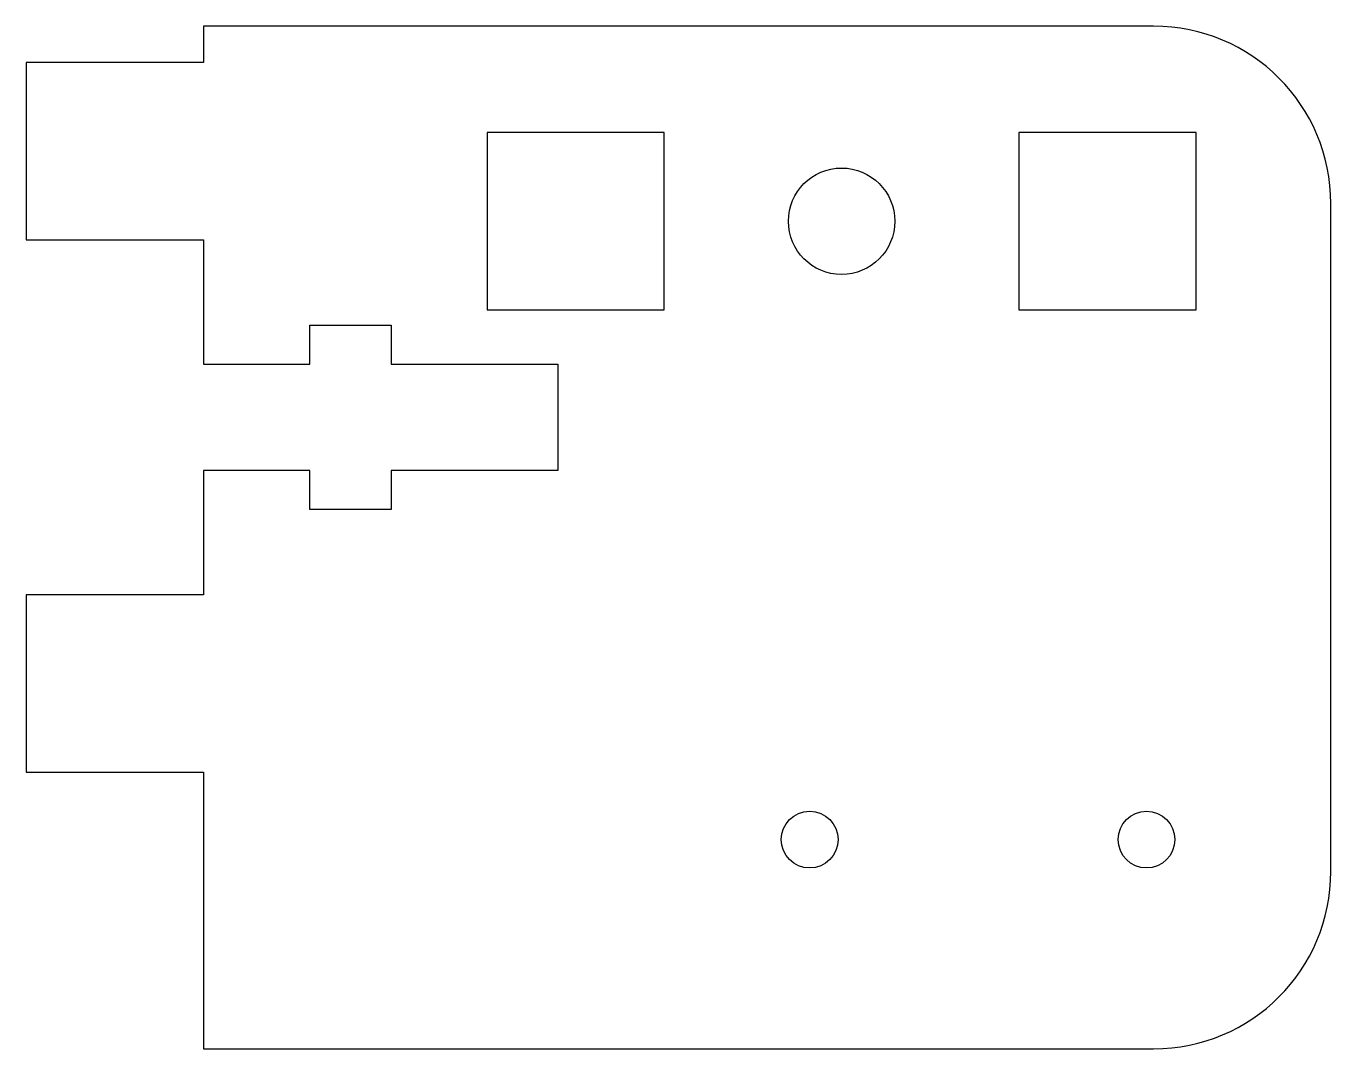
# Model space of a CAD drawing. Header units: millimetres. Extents: x -235.5 to -198.7, y -4.9 to 23.9.
import ezdxf

# ---------------------------------------------------------------- set-up
doc = ezdxf.new("R2010")
doc.units = ezdxf.units.MM

msp = doc.modelspace()

# ---------------------------------------------------------------- linework, layer by layer
at = {"color": 7, "linetype": 'Continuous', "lineweight": 25}
for p, q in [((-230.534, 23.934), (-230.534, 22.907)), ((-203.734, 23.934), (-230.534, 23.934)), ((-235.534, 22.907), (-235.534, 17.907)), ((-230.534, 22.907), (-235.534, 22.907)), ((-217.534, 20.934), (-222.534, 20.934)), ((-222.534, 20.934), (-222.534, 15.934)), ((-217.534, 15.934), (-217.534, 20.934)), ((-202.534, 20.934), (-207.534, 20.934)), ((-207.534, 20.934), (-207.534, 15.934)), ((-202.534, 15.934), (-202.534, 20.934)), ((-198.734, 0.107), (-198.734, 18.934)), ((-235.534, 17.907), (-230.534, 17.907)), ((-230.534, 17.907), (-230.534, 14.407)), ((-222.534, 15.934), (-217.534, 15.934)), ((-207.534, 15.934), (-202.534, 15.934)), ((-227.534, 15.507), (-225.234, 15.507)), ((-227.534, 14.407), (-227.534, 15.507)), ((-225.234, 15.507), (-225.234, 14.407)), ((-230.534, 14.407), (-227.534, 14.407)), ((-225.234, 14.407), (-220.534, 14.407)), ((-220.534, 14.407), (-220.534, 11.407)), ((-230.534, 11.407), (-230.534, 7.907)), ((-227.534, 11.407), (-230.534, 11.407)), ((-227.534, 10.307), (-227.534, 11.407)), ((-225.234, 11.407), (-225.234, 10.307)), ((-220.534, 11.407), (-225.234, 11.407)), ((-225.234, 10.307), (-227.534, 10.307)), ((-235.534, 7.907), (-235.534, 2.907)), ((-230.534, 7.907), (-235.534, 7.907)), ((-235.534, 2.907), (-230.534, 2.907)), ((-230.534, 2.907), (-230.534, -4.893)), ((-230.534, -4.893), (-203.734, -4.893))]:
    msp.add_line(p, q, dxfattribs=at)
for centre, radius in [((-212.534, 18.434), 1.5), ((-213.434, 1.007), 0.8), ((-203.934, 1.007), 0.8)]:
    msp.add_circle(centre, radius, dxfattribs=at)
for centre, start, end in [((-203.734, 18.934), 0, 90), ((-203.734, 0.107), 270, 0)]:
    msp.add_arc(centre, 5, start, end, dxfattribs=at)

doc.saveas('drawing.dxf')
